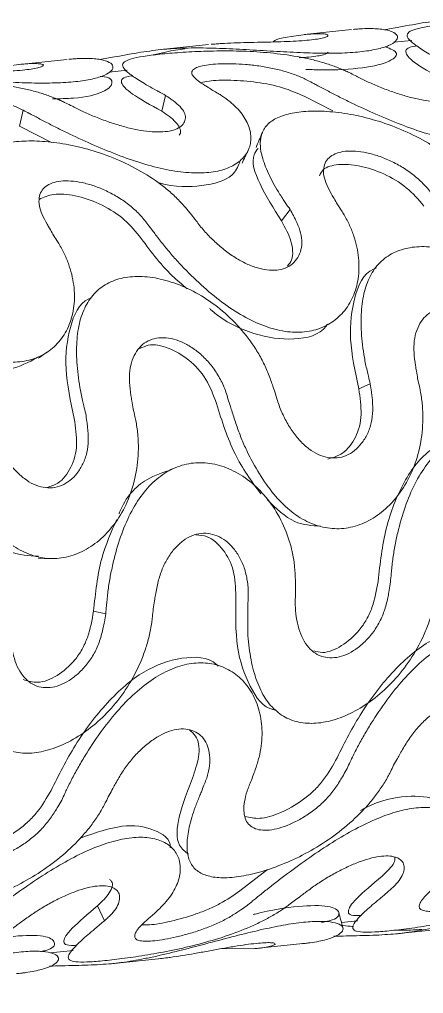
# Model space of a CAD drawing. Header units: millimetres. Extents: x -696 to 165, y -344 to 645.
# Drawn here: x 97.38 to 109.23, y 614.3 to 642.85 of the extents above; entities that cross this region are included whole.
import ezdxf

# ---------------------------------------------------------------- set-up
doc = ezdxf.new("R2010")
doc.units = ezdxf.units.MM

msp = doc.modelspace()

# ---------------------------------------------------------------- linework, layer by layer
at = {"color": 7, "linetype": 'Continuous', "lineweight": 15}
for p, q in [((107.118, 642.555), (105.727, 642.409)), ((108.881, 642.237), (108.353, 642.182)), ((102.925, 642.115), (101.535, 641.97)), ((98.779, 641.68), (97.388, 641.535)), ((100.542, 641.363), (100.014, 641.307)), ((97.384, 639.726), (98.327, 639.246)), ((106.821, 616.381), (107.293, 616.431)), ((108.491, 616.054), (109.882, 616.2)), ((104.299, 615.614), (105.689, 615.76)), ((98.289, 615.487), (98.954, 615.556)), ((100.152, 615.179), (101.543, 615.325))]:
    msp.add_line(p, q, dxfattribs=at)
at = {"color": 144, "linetype": 'Continuous', "lineweight": 0}
for p, q in [((101.553, 640.163), (101.663, 640.626)), ((105.723, 640.6), (106.567, 640.171)), ((97.384, 639.726), (97.493, 640.189)), ((105.065, 636.945), (105.313, 637.282)), ((107.328, 632.026), (107.664, 632.17)), ((99.555, 625.506), (99.913, 625.428)), ((104.649, 617.935), (103.844, 617.303)), ((99.674, 616.866), (99.874, 616.432)), ((104.249, 615.609), (103.345, 615.618))]:
    msp.add_line(p, q, dxfattribs=at)
at = {"color": 7, "linetype": 'Continuous', "lineweight": 15, "flags": 128}
msp.add_lwpolyline([(97.933, 627.059), (98.117, 627.054), (98.301, 627.049)], dxfattribs=at)
at = {"color": 7, "linetype": 'Continuous', "lineweight": 15}
for points, knots in [([(108.07, 642.551), (108.214, 642.576), (108.615, 642.647), (109.312, 642.776), (109.735, 642.826), (109.946, 642.851)], [0, 0, 0, 0, 0.217821, 0.608524, 1, 1, 1, 1]), ([(105.777, 642.414), (105.825, 642.418), (105.908, 642.425), (106.068, 642.434), (106.243, 642.436), (106.388, 642.421), (106.439, 642.392), (106.411, 642.355), (106.306, 642.316), (106.13, 642.278), (105.886, 642.246), (105.583, 642.221), (105.235, 642.204), (104.854, 642.192), (104.455, 642.184), (104.052, 642.176), (103.662, 642.165), (103.362, 642.15), (103.146, 642.136), (103.047, 642.127), (102.997, 642.123)], [0, 0, 0, 0, 0.037586, 0.064255, 0.12723, 0.189295, 0.251986, 0.314945, 0.377155, 0.438811, 0.499758, 0.561114, 0.622703, 0.684321, 0.746812, 0.809827, 0.873255, 0.936776, 0.968416, 1, 1, 1, 1]), ([(106.435, 641.891), (106.405, 641.867), (106.344, 641.819), (106.001, 641.756), (105.679, 641.737), (105.579, 641.731)], [0, 0, 0, 0, 0.406144, 0.816442, 1, 1, 1, 1]), ([(97.493, 640.189), (97.552, 640.159), (97.651, 640.109), (97.851, 640.004), (98.097, 639.873), (98.422, 639.704), (98.882, 639.478), (99.486, 639.198), (100.231, 638.886), (100.973, 638.626), (101.689, 638.44), (102.354, 638.344), (102.948, 638.35), (103.447, 638.459), (103.832, 638.665), (104.085, 638.953), (104.19, 639.301), (104.141, 639.685), (103.965, 640.013), (103.752, 640.265), (103.555, 640.446), (103.366, 640.583), (103.193, 640.69), (103.105, 640.742), (103.053, 640.772)], [0, 0, 0, 0, 0.01866, 0.031955, 0.063741, 0.095406, 0.127145, 0.190448, 0.253123, 0.315389, 0.377216, 0.438697, 0.5, 0.561304, 0.62279, 0.684608, 0.746879, 0.809341, 0.872758, 0.904994, 0.936399, 0.968174, 0.981425, 1, 1, 1, 1]), ([(101.663, 640.626), (101.709, 640.595), (101.788, 640.543), (101.938, 640.435), (102.1, 640.299), (102.227, 640.126), (102.259, 639.962), (102.214, 639.815), (102.095, 639.693), (101.91, 639.605), (101.662, 639.556), (101.363, 639.549), (101.024, 639.581), (100.657, 639.652), (100.275, 639.755), (99.89, 639.884), (99.52, 640.029), (99.233, 640.157), (99.026, 640.259), (98.931, 640.309), (98.883, 640.334)], [0, 0, 0, 0, 0.0375864, 0.0642546, 0.1272298, 0.189295, 0.2519863, 0.3149454, 0.3771553, 0.4388113, 0.4997585, 0.5611137, 0.6227028, 0.6843215, 0.746812, 0.8098273, 0.8732547, 0.9367756, 0.9684164, 1, 1, 1, 1]), ([(101.553, 640.163), (101.707, 640.058), (101.936, 639.902), (102.084, 639.678), (102.125, 639.542), (102.075, 639.483), (102.06, 639.464)], [0, 0, 0, 0, 0.451781, 0.674906, 0.90024, 1, 1, 1, 1]), ([(110.872, 637.865), (110.826, 637.923), (110.748, 638.022), (110.588, 638.215), (110.385, 638.441), (110.102, 638.706), (109.687, 639.03), (109.115, 639.384), (108.38, 639.72), (107.63, 639.961), (106.899, 640.112), (106.219, 640.176), (105.62, 640.158), (105.126, 640.061), (104.755, 639.887), (104.519, 639.634), (104.422, 639.304), (104.461, 638.897), (104.603, 638.495), (104.771, 638.144), (104.926, 637.867), (105.073, 637.636), (105.206, 637.44), (105.273, 637.34), (105.313, 637.282)], [0, 0, 0, 0, 0.0186597, 0.0319549, 0.0637412, 0.0954062, 0.1271454, 0.1904484, 0.2531234, 0.3153892, 0.3772158, 0.4386966, 0.5000004, 0.5613035, 0.6227903, 0.6846084, 0.746879, 0.8093411, 0.8727575, 0.9049937, 0.9363988, 0.9681745, 0.9814248, 1, 1, 1, 1]), ([(104.503, 639.543), (104.472, 639.469), (104.41, 639.321), (104.348, 639.173), (104.317, 639.1)], [0, 0, 0, 0, 0.500032, 1, 1, 1, 1]), ([(104.378, 639.07), (104.333, 639.011), (104.15, 638.776), (104.363, 638.062), (104.831, 637.318), (105.065, 636.945)], [0, 0, 0, 0, 0.141887, 0.570336, 1, 1, 1, 1]), ([(103.909, 638.642), (103.938, 638.704), (103.997, 638.828), (104.056, 638.951), (104.086, 639.013)], [0, 0, 0, 0, 0.499959, 1, 1, 1, 1]), ([(106.702, 637.428), (106.669, 637.487), (106.612, 637.587), (106.5, 637.783), (106.38, 638.01), (106.293, 638.273), (106.289, 638.5), (106.353, 638.69), (106.484, 638.839), (106.675, 638.941), (106.925, 638.995), (107.222, 638.998), (107.555, 638.951), (107.91, 638.854), (108.273, 638.706), (108.629, 638.514), (108.96, 638.28), (109.204, 638.057), (109.372, 637.867), (109.445, 637.768), (109.482, 637.719)], [0, 0, 0, 0, 0.037586, 0.064255, 0.12723, 0.189295, 0.251986, 0.314945, 0.377155, 0.438811, 0.499758, 0.561114, 0.622703, 0.684321, 0.746812, 0.809827, 0.873255, 0.936776, 0.968416, 1, 1, 1, 1]), ([(101.441, 638.075), (101.454, 638.071), (101.944, 637.926), (102.758, 637.945), (103.627, 638.172), (103.781, 638.528), (103.839, 638.664)], [0, 0, 0, 0, 0.010505, 0.38824, 0.76589, 1, 1, 1, 1]), ([(106.173, 638.264), (106.205, 638.33), (106.291, 638.512), (106.708, 638.624), (107.34, 638.589), (108.061, 638.351), (108.758, 637.942), (109.076, 637.569), (109.235, 637.382)], [0, 0, 0, 0, 0.101868, 0.281673, 0.461592, 0.641577, 0.820885, 1, 1, 1, 1]), ([(92.804, 635.97), (92.849, 635.912), (92.927, 635.812), (93.08, 635.61), (93.269, 635.364), (93.521, 635.058), (93.883, 634.66), (94.366, 634.186), (94.975, 633.678), (95.6, 633.266), (96.225, 632.971), (96.834, 632.81), (97.408, 632.794), (97.927, 632.925), (98.369, 633.196), (98.711, 633.593), (98.934, 634.094), (99.02, 634.673), (98.967, 635.196), (98.852, 635.62), (98.728, 635.938), (98.596, 636.189), (98.469, 636.394), (98.402, 636.494), (98.364, 636.553)], [0, 0, 0, 0, 0.01866, 0.031955, 0.063741, 0.095406, 0.127145, 0.190448, 0.253123, 0.315389, 0.377216, 0.438697, 0.5, 0.561304, 0.62279, 0.684608, 0.746879, 0.809341, 0.872758, 0.904994, 0.936399, 0.968174, 0.981425, 1, 1, 1, 1]), ([(94.611, 633.507), (94.635, 633.485), (95.046, 633.12), (95.925, 632.716), (97.083, 632.491), (97.648, 632.802), (97.909, 632.946)], [0, 0, 0, 0, 0.021307, 0.362886, 0.704786, 1, 1, 1, 1]), ([(97.932, 632.918), (97.98, 632.95), (98.075, 633.016), (98.17, 633.081), (98.217, 633.113)], [0, 0, 0, 0, 0.499995, 1, 1, 1, 1]), ([(107.664, 632.17), (107.676, 632.093), (107.697, 631.962), (107.73, 631.702), (107.749, 631.391), (107.706, 631.022), (107.59, 630.695), (107.42, 630.418), (107.207, 630.202), (106.962, 630.055), (106.695, 629.988), (106.416, 630), (106.136, 630.09), (105.863, 630.255), (105.607, 630.49), (105.373, 630.782), (105.169, 631.122), (105.029, 631.43), (104.94, 631.686), (104.903, 631.814), (104.885, 631.879)], [0, 0, 0, 0, 0.037586, 0.064255, 0.12723, 0.189295, 0.251986, 0.314945, 0.377155, 0.438811, 0.499758, 0.561114, 0.622703, 0.684321, 0.746812, 0.809827, 0.873255, 0.936776, 0.968416, 1, 1, 1, 1]), ([(107.328, 632.026), (107.366, 631.772), (107.422, 631.393), (107.358, 630.911), (107.197, 630.497), (106.894, 630.1), (106.569, 630.008), (106.421, 629.966)], [0, 0, 0, 0, 0.26225, 0.391769, 0.522572, 0.78232, 1, 1, 1, 1]), ([(99.913, 625.428), (99.9, 625.349), (99.878, 625.214), (99.825, 624.949), (99.744, 624.635), (99.585, 624.266), (99.367, 623.944), (99.114, 623.674), (98.839, 623.464), (98.557, 623.322), (98.277, 623.255), (98.011, 623.266), (97.769, 623.351), (97.558, 623.51), (97.385, 623.739), (97.252, 624.027), (97.165, 624.365), (97.129, 624.677), (97.125, 624.938), (97.131, 625.07), (97.134, 625.137)], [0, 0, 0, 0, 0.0375864, 0.0642546, 0.1272298, 0.189295, 0.2519863, 0.3149454, 0.3771553, 0.4388113, 0.4997585, 0.5611137, 0.6227028, 0.6843215, 0.746812, 0.8098273, 0.8732547, 0.9367756, 0.9684164, 1, 1, 1, 1]), ([(94.452, 619.53), (94.426, 619.466), (94.383, 619.355), (94.295, 619.138), (94.193, 618.883), (94.089, 618.581), (93.993, 618.208), (93.938, 617.794), (93.977, 617.391), (94.138, 617.094), (94.419, 616.9), (94.817, 616.809), (95.32, 616.817), (95.91, 616.923), (96.563, 617.125), (97.25, 617.42), (97.936, 617.807), (98.59, 618.281), (99.079, 618.743), (99.424, 619.143), (99.654, 619.457), (99.811, 619.717), (99.925, 619.937), (99.979, 620.048), (100.011, 620.113)], [0, 0, 0, 0, 0.01866, 0.031955, 0.063741, 0.095406, 0.127145, 0.190448, 0.253123, 0.315389, 0.377216, 0.438697, 0.5, 0.561304, 0.62279, 0.684608, 0.746879, 0.809341, 0.872758, 0.904994, 0.936399, 0.968174, 0.981425, 1, 1, 1, 1]), ([(100.026, 617.639), (100.046, 617.622), (100.145, 617.538), (100.064, 617.251), (99.804, 616.994), (99.674, 616.866)], [0, 0, 0, 0, 0.114745, 0.557611, 1, 1, 1, 1]), ([(97.094, 616.141), (97.149, 616.181), (97.244, 616.25), (97.432, 616.391), (97.667, 616.564), (97.992, 616.781), (98.342, 616.981), (98.698, 617.158), (99.046, 617.301), (99.372, 617.403), (99.666, 617.457), (99.917, 617.459), (100.116, 617.413), (100.255, 617.321), (100.323, 617.187), (100.322, 617.022), (100.246, 616.834), (100.123, 616.667), (99.99, 616.532), (99.912, 616.465), (99.874, 616.432)], [0, 0, 0, 0, 0.0375864, 0.0642546, 0.1272298, 0.189295, 0.2519863, 0.3149454, 0.3771553, 0.4388113, 0.4997585, 0.5611137, 0.6227028, 0.6843215, 0.746812, 0.8098273, 0.8732547, 0.9367756, 0.9684164, 1, 1, 1, 1]), ([(106.239, 616.383), (106.317, 616.397), (106.702, 616.466), (106.818, 616.686), (106.517, 616.884), (105.603, 616.881), (104.762, 616.746), (104.25, 616.617), (104.232, 616.613)], [0, 0, 0, 0, 0.059655, 0.292274, 0.525137, 0.758219, 0.991248, 1, 1, 1, 1]), ([(106.865, 616.219), (106.844, 616.296), (106.802, 616.451), (106.76, 616.606), (106.739, 616.684)], [0, 0, 0, 0, 0.500054, 1, 1, 1, 1]), ([(101.47, 615.318), (101.534, 615.324), (101.644, 615.336), (101.865, 615.364), (102.14, 615.405), (102.515, 615.47), (102.91, 615.541), (103.305, 615.613), (103.682, 615.678), (104.028, 615.732), (104.328, 615.769), (104.572, 615.789), (104.753, 615.79), (104.861, 615.776), (104.891, 615.748), (104.844, 615.713), (104.718, 615.675), (104.554, 615.645), (104.389, 615.623), (104.296, 615.614), (104.249, 615.609)], [0, 0, 0, 0, 0.037586, 0.064255, 0.12723, 0.189295, 0.251986, 0.314945, 0.377155, 0.438811, 0.499758, 0.561114, 0.622703, 0.684321, 0.746812, 0.809827, 0.873255, 0.936776, 0.968416, 1, 1, 1, 1]), ([(100.08, 615.172), (99.861, 615.155), (99.535, 615.131), (99.025, 615.119), (98.631, 615.111), (98.381, 615.104), (98.26, 615.101)], [0, 0, 0, 0, 0.410117, 0.610422, 0.812748, 1, 1, 1, 1])]:
    msp.add_open_spline(points, degree=3, knots=knots, dxfattribs=at)
at = {"color": 144, "linetype": 'Continuous', "lineweight": 0}
for points, knots in [([(115.561, 642.084), (115.503, 642.112), (115.403, 642.161), (115.2, 642.254), (114.948, 642.357), (114.609, 642.47), (114.126, 642.595), (113.482, 642.709), (112.681, 642.785), (111.883, 642.81), (111.121, 642.798), (110.424, 642.761), (109.82, 642.709), (109.331, 642.646), (108.977, 642.573), (108.772, 642.484), (108.722, 642.37), (108.827, 642.221), (109.043, 642.061), (109.279, 641.909), (109.489, 641.784), (109.685, 641.675), (109.861, 641.58), (109.95, 641.53), (110.002, 641.5)], [0, 0, 0, 0, 0.01866, 0.031955, 0.063741, 0.095406, 0.127145, 0.190448, 0.253123, 0.315389, 0.377216, 0.438697, 0.5, 0.561304, 0.62279, 0.684608, 0.746879, 0.809341, 0.872758, 0.904994, 0.936399, 0.968174, 0.981425, 1, 1, 1, 1]), ([(101.607, 641.977), (101.668, 641.982), (101.771, 641.992), (101.981, 642.005), (102.24, 642.015), (102.586, 642.018), (103.077, 642.012), (103.726, 641.986), (104.529, 641.938), (105.325, 641.891), (106.085, 641.86), (106.779, 641.86), (107.383, 641.897), (107.872, 641.974), (108.228, 642.085), (108.436, 642.217), (108.487, 642.353), (108.38, 642.474), (108.16, 642.545), (107.916, 642.577), (107.699, 642.588), (107.496, 642.583), (107.314, 642.573), (107.221, 642.565), (107.167, 642.56)], [0, 0, 0, 0, 0.01866, 0.031955, 0.063741, 0.095406, 0.127145, 0.190448, 0.253123, 0.315389, 0.377216, 0.438697, 0.5, 0.561304, 0.62279, 0.684608, 0.746879, 0.809341, 0.872758, 0.904994, 0.936399, 0.968174, 0.981425, 1, 1, 1, 1]), ([(104.819, 642.194), (104.833, 642.207), (104.943, 642.308), (105.389, 642.365), (105.777, 642.414)], [0, 0, 0, 0, 0.13264, 1, 1, 1, 1]), ([(99.731, 641.677), (99.875, 641.702), (100.276, 641.772), (100.973, 641.901), (101.396, 641.952), (101.607, 641.977)], [0, 0, 0, 0, 0.217821, 0.608524, 1, 1, 1, 1]), ([(107.222, 641.209), (107.164, 641.238), (107.064, 641.287), (106.861, 641.379), (106.609, 641.483), (106.271, 641.595), (105.787, 641.72), (105.143, 641.834), (104.342, 641.911), (103.544, 641.936), (102.782, 641.924), (102.085, 641.887), (101.481, 641.834), (100.992, 641.772), (100.638, 641.699), (100.433, 641.609), (100.383, 641.495), (100.489, 641.347), (100.704, 641.186), (100.94, 641.035), (101.15, 640.909), (101.346, 640.8), (101.522, 640.705), (101.611, 640.655), (101.663, 640.626)], [0, 0, 0, 0, 0.01866, 0.031955, 0.063741, 0.095406, 0.127145, 0.190448, 0.253123, 0.315389, 0.377216, 0.438697, 0.5, 0.561304, 0.62279, 0.684608, 0.746879, 0.809341, 0.872758, 0.904994, 0.936399, 0.968174, 0.981425, 1, 1, 1, 1]), ([(102.232, 641.993), (102.053, 641.969), (101.777, 641.931), (101.431, 641.84), (101.309, 641.808)], [0, 0, 0, 0, 0.646947, 1, 1, 1, 1]), ([(105.774, 641.389), (105.858, 641.385), (106.452, 641.357), (107.368, 641.399), (108.241, 641.584), (108.561, 641.876), (108.256, 641.993), (108.104, 642.052)], [0, 0, 0, 0, 0.039396, 0.280041, 0.520631, 0.761064, 1, 1, 1, 1]), ([(109.043, 642.082), (109.027, 642.079), (108.725, 642.032), (108.656, 641.889), (108.919, 641.579), (109.568, 641.218), (109.892, 641.037)], [0, 0, 0, 0, 0.018526, 0.345504, 0.672289, 1, 1, 1, 1]), ([(93.268, 641.102), (93.329, 641.108), (93.433, 641.117), (93.642, 641.13), (93.901, 641.14), (94.247, 641.143), (94.738, 641.137), (95.387, 641.111), (96.19, 641.063), (96.986, 641.016), (97.746, 640.986), (98.44, 640.985), (99.044, 641.023), (99.533, 641.1), (99.889, 641.21), (100.097, 641.343), (100.148, 641.479), (100.042, 641.599), (99.821, 641.671), (99.577, 641.703), (99.36, 641.713), (99.157, 641.709), (98.975, 641.698), (98.882, 641.69), (98.828, 641.685)], [0, 0, 0, 0, 0.0186597, 0.0319549, 0.0637412, 0.0954062, 0.1271454, 0.1904484, 0.2531234, 0.3153892, 0.3772158, 0.4386966, 0.5000004, 0.5613035, 0.6227903, 0.6846084, 0.746879, 0.8093411, 0.8727575, 0.9049937, 0.9363988, 0.9681745, 0.9814248, 1, 1, 1, 1]), ([(105.832, 641.063), (105.891, 641.034), (105.99, 640.984), (106.19, 640.879), (106.435, 640.747), (106.761, 640.578), (107.221, 640.353), (107.825, 640.073), (108.57, 639.76), (109.312, 639.501), (110.028, 639.314), (110.693, 639.219), (111.287, 639.225), (111.786, 639.334), (112.171, 639.539), (112.424, 639.827), (112.529, 640.176), (112.479, 640.56), (112.304, 640.888), (112.091, 641.139), (111.894, 641.321), (111.705, 641.457), (111.532, 641.565), (111.443, 641.616), (111.392, 641.646)], [0, 0, 0, 0, 0.01866, 0.031955, 0.063741, 0.095406, 0.127145, 0.190448, 0.253123, 0.315389, 0.377216, 0.438697, 0.5, 0.561304, 0.62279, 0.684608, 0.746879, 0.809341, 0.872758, 0.904994, 0.936399, 0.968174, 0.981425, 1, 1, 1, 1]), ([(97.438, 641.54), (97.486, 641.544), (97.569, 641.551), (97.729, 641.559), (97.904, 641.561), (98.049, 641.546), (98.1, 641.517), (98.072, 641.481), (97.967, 641.441), (97.791, 641.404), (97.547, 641.372), (97.244, 641.347), (96.897, 641.329), (96.515, 641.318), (96.116, 641.31), (95.713, 641.302), (95.323, 641.29), (95.023, 641.276), (94.807, 641.261), (94.708, 641.252), (94.658, 641.248)], [0, 0, 0, 0, 0.037586, 0.064255, 0.12723, 0.189295, 0.251986, 0.314945, 0.377155, 0.438811, 0.499758, 0.561114, 0.622703, 0.684321, 0.746812, 0.809827, 0.873255, 0.936776, 0.968416, 1, 1, 1, 1]), ([(96.48, 641.319), (96.494, 641.333), (96.604, 641.434), (97.05, 641.49), (97.438, 641.54)], [0, 0, 0, 0, 0.13264, 1, 1, 1, 1]), ([(103.053, 640.772), (103.006, 640.801), (102.927, 640.852), (102.774, 640.948), (102.606, 641.057), (102.467, 641.18), (102.421, 641.285), (102.452, 641.373), (102.559, 641.444), (102.736, 641.499), (102.981, 641.536), (103.283, 641.556), (103.63, 641.557), (104.009, 641.536), (104.405, 641.492), (104.804, 641.423), (105.186, 641.328), (105.48, 641.228), (105.689, 641.137), (105.785, 641.088), (105.832, 641.063)], [0, 0, 0, 0, 0.037586, 0.064255, 0.12723, 0.189295, 0.251986, 0.314945, 0.377155, 0.438811, 0.499758, 0.561114, 0.622703, 0.684321, 0.746812, 0.809827, 0.873255, 0.936776, 0.968416, 1, 1, 1, 1]), ([(110.002, 641.5), (110.048, 641.47), (110.127, 641.418), (110.277, 641.309), (110.439, 641.174), (110.566, 641), (110.598, 640.837), (110.553, 640.69), (110.434, 640.568), (110.249, 640.48), (110.001, 640.431), (109.702, 640.423), (109.363, 640.456), (108.996, 640.526), (108.614, 640.63), (108.229, 640.758), (107.859, 640.904), (107.572, 641.031), (107.365, 641.134), (107.27, 641.184), (107.222, 641.209)], [0, 0, 0, 0, 0.037586, 0.064255, 0.12723, 0.189295, 0.251986, 0.314945, 0.377155, 0.438811, 0.499758, 0.561114, 0.622703, 0.684321, 0.746812, 0.809827, 0.873255, 0.936776, 0.968416, 1, 1, 1, 1]), ([(98.883, 640.334), (98.825, 640.363), (98.725, 640.412), (98.522, 640.504), (98.27, 640.608), (97.932, 640.72), (97.448, 640.846), (96.804, 640.96), (96.003, 641.036), (95.205, 641.061), (94.443, 641.049), (93.746, 641.012), (93.142, 640.96), (92.653, 640.897), (92.3, 640.824), (92.094, 640.735), (92.045, 640.621), (92.15, 640.472), (92.365, 640.312), (92.601, 640.16), (92.811, 640.035), (93.007, 639.926), (93.183, 639.83), (93.272, 639.78), (93.324, 639.751)], [0, 0, 0, 0, 0.01866, 0.031955, 0.063741, 0.095406, 0.127145, 0.190448, 0.253123, 0.315389, 0.377216, 0.438697, 0.5, 0.561304, 0.62279, 0.684608, 0.746879, 0.809341, 0.872758, 0.904994, 0.936399, 0.968174, 0.981425, 1, 1, 1, 1]), ([(98.355, 640.526), (98.566, 640.529), (99.222, 640.539), (99.905, 640.722), (100.162, 640.975), (100.055, 641.176), (99.754, 641.178), (99.749, 641.178)], [0, 0, 0, 0, 0.136258, 0.422761, 0.709077, 0.995223, 1, 1, 1, 1]), ([(100.704, 641.207), (100.688, 641.205), (100.386, 641.158), (100.317, 641.015), (100.58, 640.704), (101.229, 640.343), (101.553, 640.163)], [0, 0, 0, 0, 0.0185262, 0.3455037, 0.6722886, 1, 1, 1, 1]), ([(102.705, 640.998), (102.777, 641.016), (102.977, 641.068), (103.569, 641.08), (104.333, 641.023), (105.123, 640.87), (105.523, 640.69), (105.723, 640.6)], [0, 0, 0, 0, 0.1208444, 0.3410452, 0.5613281, 0.7807822, 1, 1, 1, 1]), ([(94.714, 639.897), (94.667, 639.927), (94.588, 639.978), (94.435, 640.074), (94.267, 640.183), (94.128, 640.305), (94.082, 640.41), (94.113, 640.498), (94.22, 640.57), (94.397, 640.624), (94.642, 640.662), (94.944, 640.681), (95.291, 640.682), (95.67, 640.662), (96.066, 640.617), (96.465, 640.548), (96.847, 640.453), (97.141, 640.353), (97.35, 640.262), (97.446, 640.213), (97.493, 640.189)], [0, 0, 0, 0, 0.037586, 0.064255, 0.12723, 0.189295, 0.251986, 0.314945, 0.377155, 0.438811, 0.499758, 0.561114, 0.622703, 0.684321, 0.746812, 0.809827, 0.873255, 0.936776, 0.968416, 1, 1, 1, 1]), ([(102.533, 636.99), (102.487, 637.048), (102.409, 637.147), (102.249, 637.34), (102.046, 637.566), (101.764, 637.831), (101.348, 638.156), (100.776, 638.509), (100.041, 638.845), (99.291, 639.087), (98.56, 639.237), (97.88, 639.301), (97.281, 639.283), (96.787, 639.187), (96.416, 639.012), (96.18, 638.76), (96.083, 638.43), (96.122, 638.022), (96.264, 637.621), (96.433, 637.269), (96.587, 636.992), (96.734, 636.761), (96.867, 636.565), (96.934, 636.466), (96.974, 636.407)], [0, 0, 0, 0, 0.01866, 0.031955, 0.063741, 0.095406, 0.127145, 0.190448, 0.253123, 0.315389, 0.377216, 0.438697, 0.5, 0.561304, 0.62279, 0.684608, 0.746879, 0.809341, 0.872758, 0.904994, 0.936399, 0.968174, 0.981425, 1, 1, 1, 1]), ([(98.364, 636.553), (98.33, 636.612), (98.273, 636.713), (98.161, 636.908), (98.041, 637.136), (97.954, 637.399), (97.95, 637.626), (98.014, 637.816), (98.145, 637.964), (98.336, 638.067), (98.586, 638.12), (98.883, 638.123), (99.216, 638.076), (99.571, 637.979), (99.934, 637.832), (100.29, 637.639), (100.621, 637.405), (100.865, 637.183), (101.033, 636.992), (101.106, 636.894), (101.143, 636.845)], [0, 0, 0, 0, 0.037586, 0.064255, 0.12723, 0.189295, 0.251986, 0.314945, 0.377155, 0.438811, 0.499758, 0.561114, 0.622703, 0.684321, 0.746812, 0.809827, 0.873255, 0.936776, 0.968416, 1, 1, 1, 1]), ([(97.962, 637.576), (98.092, 637.637), (98.356, 637.762), (99.006, 637.711), (99.721, 637.477), (100.419, 637.067), (100.737, 636.694), (100.896, 636.508)], [0, 0, 0, 0, 0.195842, 0.397258, 0.59875, 0.799483, 1, 1, 1, 1]), ([(101.143, 636.845), (101.188, 636.786), (101.266, 636.687), (101.419, 636.484), (101.608, 636.238), (101.86, 635.932), (102.222, 635.535), (102.705, 635.061), (103.314, 634.553), (103.939, 634.141), (104.564, 633.845), (105.173, 633.685), (105.747, 633.669), (106.266, 633.8), (106.708, 634.071), (107.05, 634.468), (107.273, 634.968), (107.359, 635.547), (107.306, 636.07), (107.191, 636.494), (107.067, 636.812), (106.935, 637.064), (106.808, 637.268), (106.741, 637.369), (106.702, 637.428)], [0, 0, 0, 0, 0.01866, 0.031955, 0.063741, 0.095406, 0.127145, 0.190448, 0.253123, 0.315389, 0.377216, 0.438697, 0.5, 0.561304, 0.62279, 0.684608, 0.746879, 0.809341, 0.872758, 0.904994, 0.936399, 0.968174, 0.981425, 1, 1, 1, 1]), ([(105.313, 637.282), (105.346, 637.223), (105.402, 637.121), (105.508, 636.917), (105.614, 636.669), (105.673, 636.37), (105.646, 636.099), (105.55, 635.867), (105.393, 635.682), (105.183, 635.555), (104.927, 635.493), (104.637, 635.499), (104.322, 635.57), (103.993, 635.703), (103.662, 635.894), (103.338, 636.129), (103.034, 636.4), (102.804, 636.643), (102.643, 636.842), (102.569, 636.941), (102.533, 636.99)], [0, 0, 0, 0, 0.0375864, 0.0642546, 0.1272298, 0.189295, 0.2519863, 0.3149454, 0.3771553, 0.4388113, 0.4997585, 0.5611137, 0.6227028, 0.6843215, 0.746812, 0.8098273, 0.8732547, 0.9367756, 0.9684164, 1, 1, 1, 1]), ([(105.065, 636.945), (105.174, 636.746), (105.337, 636.449), (105.401, 636.061), (105.381, 635.799), (105.285, 635.68), (105.239, 635.624)], [0, 0, 0, 0, 0.408691, 0.610534, 0.814376, 1, 1, 1, 1]), ([(100.896, 636.508), (101.194, 636.101), (101.602, 635.544), (102.147, 635.083), (102.294, 634.959)], [0, 0, 0, 0, 0.730183, 1, 1, 1, 1]), ([(113.224, 632.753), (113.199, 632.828), (113.157, 632.957), (113.068, 633.212), (112.948, 633.516), (112.766, 633.879), (112.476, 634.336), (112.047, 634.855), (111.456, 635.377), (110.817, 635.778), (110.166, 636.052), (109.534, 636.193), (108.951, 636.202), (108.441, 636.079), (108.022, 635.827), (107.706, 635.451), (107.497, 634.961), (107.393, 634.368), (107.392, 633.801), (107.434, 633.317), (107.489, 632.941), (107.552, 632.633), (107.615, 632.376), (107.646, 632.246), (107.664, 632.17)], [0, 0, 0, 0, 0.01866, 0.031955, 0.063741, 0.095406, 0.127145, 0.190448, 0.253123, 0.315389, 0.377216, 0.438697, 0.5, 0.561304, 0.62279, 0.684608, 0.746879, 0.809341, 0.872758, 0.904994, 0.936399, 0.968174, 0.981425, 1, 1, 1, 1]), ([(107.835, 635.564), (107.808, 635.554), (107.467, 635.428), (107.172, 634.735), (107.007, 633.531), (107.221, 632.528), (107.328, 632.026)], [0, 0, 0, 0, 0.027964, 0.351798, 0.67544, 1, 1, 1, 1]), ([(104.885, 631.879), (104.86, 631.954), (104.818, 632.083), (104.729, 632.338), (104.61, 632.641), (104.427, 633.005), (104.137, 633.462), (103.708, 633.98), (103.117, 634.502), (102.478, 634.903), (101.827, 635.177), (101.196, 635.319), (100.613, 635.327), (100.102, 635.204), (99.683, 634.952), (99.367, 634.576), (99.158, 634.087), (99.054, 633.494), (99.053, 632.926), (99.096, 632.442), (99.15, 632.067), (99.213, 631.759), (99.276, 631.501), (99.307, 631.371), (99.325, 631.295)], [0, 0, 0, 0, 0.01866, 0.031955, 0.063741, 0.095406, 0.127145, 0.190448, 0.253123, 0.315389, 0.377216, 0.438697, 0.5, 0.561304, 0.62279, 0.684608, 0.746879, 0.809341, 0.872758, 0.904994, 0.936399, 0.968174, 0.981425, 1, 1, 1, 1]), ([(99.496, 634.689), (99.469, 634.679), (99.128, 634.554), (98.834, 633.861), (98.668, 632.657), (98.882, 631.654), (98.989, 631.152)], [0, 0, 0, 0, 0.0279644, 0.3517976, 0.67544, 1, 1, 1, 1]), ([(102.95, 634.381), (102.974, 634.36), (103.384, 633.995), (104.279, 633.573), (105.424, 633.416), (106.202, 633.598), (106.399, 633.903), (106.409, 633.919)], [0, 0, 0, 0, 0.020011, 0.340823, 0.661936, 0.982977, 1, 1, 1, 1]), ([(109.054, 632.316), (109.042, 632.392), (109.02, 632.523), (108.979, 632.779), (108.94, 633.082), (108.945, 633.436), (109.019, 633.744), (109.147, 634.003), (109.323, 634.203), (109.543, 634.339), (109.802, 634.403), (110.089, 634.395), (110.394, 634.316), (110.703, 634.166), (111.003, 633.949), (111.28, 633.675), (111.52, 633.351), (111.68, 633.051), (111.777, 632.8), (111.815, 632.671), (111.834, 632.607)], [0, 0, 0, 0, 0.037586, 0.064255, 0.12723, 0.189295, 0.251986, 0.314945, 0.377155, 0.438811, 0.499758, 0.561114, 0.622703, 0.684321, 0.746812, 0.809827, 0.873255, 0.936776, 0.968416, 1, 1, 1, 1]), ([(100.715, 631.441), (100.703, 631.518), (100.681, 631.648), (100.64, 631.905), (100.601, 632.208), (100.606, 632.561), (100.68, 632.87), (100.808, 633.128), (100.984, 633.329), (101.204, 633.465), (101.463, 633.529), (101.751, 633.52), (102.055, 633.441), (102.364, 633.291), (102.664, 633.075), (102.941, 632.801), (103.181, 632.477), (103.341, 632.177), (103.438, 631.925), (103.476, 631.797), (103.495, 631.733)], [0, 0, 0, 0, 0.037586, 0.064255, 0.12723, 0.189295, 0.251986, 0.314945, 0.377155, 0.438811, 0.499758, 0.561114, 0.622703, 0.684321, 0.746812, 0.809827, 0.873255, 0.936776, 0.968416, 1, 1, 1, 1]), ([(100.916, 633.203), (100.994, 633.242), (101.225, 633.359), (101.749, 633.254), (102.354, 632.907), (102.888, 632.325), (103.069, 631.834), (103.159, 631.589)], [0, 0, 0, 0, 0.112765, 0.33499, 0.557297, 0.778768, 1, 1, 1, 1]), ([(103.495, 631.733), (103.519, 631.657), (103.56, 631.528), (103.64, 631.269), (103.74, 630.957), (103.881, 630.576), (104.098, 630.088), (104.407, 629.518), (104.827, 628.922), (105.295, 628.448), (105.802, 628.113), (106.337, 627.93), (106.887, 627.907), (107.43, 628.045), (107.946, 628.338), (108.407, 628.775), (108.786, 629.338), (109.06, 630.004), (109.183, 630.624), (109.213, 631.139), (109.199, 631.532), (109.156, 631.848), (109.102, 632.11), (109.072, 632.24), (109.054, 632.316)], [0, 0, 0, 0, 0.01866, 0.031955, 0.063741, 0.095406, 0.127145, 0.190448, 0.253123, 0.315389, 0.377216, 0.438697, 0.5, 0.561304, 0.62279, 0.684608, 0.746879, 0.809341, 0.872758, 0.904994, 0.936399, 0.968174, 0.981425, 1, 1, 1, 1]), ([(95.156, 630.858), (95.18, 630.783), (95.221, 630.653), (95.301, 630.394), (95.401, 630.082), (95.542, 629.701), (95.759, 629.213), (96.068, 628.643), (96.488, 628.048), (96.956, 627.574), (97.463, 627.238), (97.998, 627.055), (98.548, 627.032), (99.092, 627.17), (99.607, 627.463), (100.068, 627.901), (100.447, 628.463), (100.721, 629.129), (100.844, 629.749), (100.874, 630.264), (100.86, 630.657), (100.817, 630.974), (100.763, 631.235), (100.733, 631.365), (100.715, 631.441)], [0, 0, 0, 0, 0.01866, 0.031955, 0.063741, 0.095406, 0.127145, 0.190448, 0.253123, 0.315389, 0.377216, 0.438697, 0.5, 0.561304, 0.62279, 0.684608, 0.746879, 0.809341, 0.872758, 0.904994, 0.936399, 0.968174, 0.981425, 1, 1, 1, 1]), ([(103.159, 631.589), (103.319, 631.078), (103.632, 630.076), (104.186, 629.315), (104.457, 628.942)], [0, 0, 0, 0, 0.509682, 1, 1, 1, 1]), ([(99.325, 631.295), (99.337, 631.219), (99.358, 631.088), (99.391, 630.827), (99.41, 630.516), (99.368, 630.147), (99.251, 629.82), (99.081, 629.543), (98.868, 629.327), (98.623, 629.181), (98.356, 629.113), (98.078, 629.125), (97.797, 629.215), (97.524, 629.38), (97.268, 629.615), (97.034, 629.908), (96.83, 630.247), (96.69, 630.556), (96.601, 630.811), (96.564, 630.94), (96.546, 631.004)], [0, 0, 0, 0, 0.037586, 0.064255, 0.12723, 0.189295, 0.251986, 0.314945, 0.377155, 0.438811, 0.499758, 0.561114, 0.622703, 0.684321, 0.746812, 0.809827, 0.873255, 0.936776, 0.968416, 1, 1, 1, 1]), ([(98.989, 631.152), (99.027, 630.898), (99.083, 630.518), (99.02, 630.036), (98.858, 629.623), (98.585, 629.252), (98.298, 629.167), (98.186, 629.133)], [0, 0, 0, 0, 0.277038, 0.413861, 0.552038, 0.826434, 1, 1, 1, 1]), ([(110.209, 630.54), (109.947, 630.463), (109.334, 630.283), (108.617, 629.336), (108.073, 627.954), (107.954, 626.905), (107.894, 626.38)], [0, 0, 0, 0, 0.198979, 0.465839, 0.732541, 1, 1, 1, 1]), ([(113.812, 626.886), (113.812, 626.964), (113.813, 627.097), (113.81, 627.363), (113.792, 627.683), (113.735, 628.072), (113.604, 628.569), (113.358, 629.145), (112.959, 629.742), (112.475, 630.215), (111.937, 630.547), (111.374, 630.727), (110.814, 630.749), (110.281, 630.613), (109.793, 630.322), (109.363, 629.888), (109, 629.326), (108.705, 628.658), (108.519, 628.033), (108.402, 627.509), (108.332, 627.108), (108.294, 626.784), (108.271, 626.515), (108.259, 626.381), (108.252, 626.303)], [0, 0, 0, 0, 0.01866, 0.031955, 0.063741, 0.095406, 0.127145, 0.190448, 0.253123, 0.315389, 0.377216, 0.438697, 0.5, 0.561304, 0.62279, 0.684608, 0.746879, 0.809341, 0.872758, 0.904994, 0.936399, 0.968174, 0.981425, 1, 1, 1, 1]), ([(105.473, 626.011), (105.473, 626.089), (105.474, 626.222), (105.471, 626.489), (105.454, 626.809), (105.396, 627.198), (105.265, 627.694), (105.019, 628.27), (104.62, 628.868), (104.136, 629.34), (103.598, 629.673), (103.035, 629.853), (102.475, 629.875), (101.942, 629.738), (101.454, 629.447), (101.024, 629.013), (100.661, 628.452), (100.366, 627.784), (100.18, 627.158), (100.063, 626.635), (99.993, 626.234), (99.955, 625.91), (99.932, 625.641), (99.92, 625.506), (99.913, 625.428)], [0, 0, 0, 0, 0.01866, 0.031955, 0.063741, 0.095406, 0.127145, 0.190448, 0.253123, 0.315389, 0.377216, 0.438697, 0.5, 0.561304, 0.62279, 0.684608, 0.746879, 0.809341, 0.872758, 0.904994, 0.936399, 0.968174, 0.981425, 1, 1, 1, 1]), ([(101.87, 629.665), (101.612, 629.584), (101.009, 629.394), (100.485, 628.843), (100.307, 628.377), (100.302, 628.363)], [0, 0, 0, 0, 0.419915, 0.983081, 1, 1, 1, 1]), ([(104.644, 628.775), (104.905, 628.519), (105.386, 628.045), (105.951, 628.014), (106.211, 628)], [0, 0, 0, 0, 0.540992, 1, 1, 1, 1]), ([(100.236, 628.193), (100.071, 627.824), (99.71, 627.016), (99.61, 626.037), (99.555, 625.506)], [0, 0, 0, 0, 0.457192, 1, 1, 1, 1]), ([(96.305, 627.9), (96.566, 627.646), (97.068, 627.155), (97.657, 627.127), (97.94, 627.114)], [0, 0, 0, 0, 0.519701, 1, 1, 1, 1]), ([(101.303, 625.574), (101.316, 625.653), (101.337, 625.788), (101.38, 626.056), (101.441, 626.374), (101.561, 626.751), (101.733, 627.083), (101.94, 627.364), (102.176, 627.582), (102.433, 627.73), (102.704, 627.798), (102.979, 627.785), (103.247, 627.694), (103.497, 627.527), (103.715, 627.288), (103.894, 626.99), (104.02, 626.643), (104.077, 626.327), (104.09, 626.064), (104.085, 625.932), (104.083, 625.865)], [0, 0, 0, 0, 0.037586, 0.064255, 0.12723, 0.189295, 0.251986, 0.314945, 0.377155, 0.438811, 0.499758, 0.561114, 0.622703, 0.684321, 0.746812, 0.809827, 0.873255, 0.936776, 0.968416, 1, 1, 1, 1]), ([(102.555, 627.747), (102.668, 627.736), (102.964, 627.71), (103.374, 627.329), (103.701, 626.712), (103.717, 626.199), (103.725, 625.943)], [0, 0, 0, 0, 0.171248, 0.448293, 0.724295, 1, 1, 1, 1]), ([(104.083, 625.865), (104.082, 625.788), (104.08, 625.655), (104.074, 625.39), (104.069, 625.075), (104.083, 624.695), (104.137, 624.216), (104.254, 623.667), (104.471, 623.109), (104.773, 622.676), (105.157, 622.377), (105.618, 622.219), (106.141, 622.205), (106.711, 622.334), (107.301, 622.602), (107.885, 623.003), (108.43, 623.525), (108.907, 624.154), (109.223, 624.752), (109.417, 625.258), (109.53, 625.65), (109.589, 625.97), (109.622, 626.236), (109.635, 626.37), (109.642, 626.448)], [0, 0, 0, 0, 0.01866, 0.031955, 0.063741, 0.095406, 0.127145, 0.190448, 0.253123, 0.315389, 0.377216, 0.438697, 0.5, 0.561304, 0.62279, 0.684608, 0.746879, 0.809341, 0.872758, 0.904994, 0.936399, 0.968174, 0.981425, 1, 1, 1, 1]), ([(108.252, 626.303), (108.239, 626.224), (108.217, 626.089), (108.164, 625.823), (108.083, 625.509), (107.923, 625.141), (107.706, 624.819), (107.453, 624.548), (107.178, 624.338), (106.895, 624.196), (106.616, 624.13), (106.35, 624.141), (106.108, 624.226), (105.897, 624.385), (105.724, 624.614), (105.591, 624.902), (105.504, 625.24), (105.468, 625.552), (105.464, 625.813), (105.47, 625.945), (105.473, 626.011)], [0, 0, 0, 0, 0.037586, 0.064255, 0.12723, 0.189295, 0.251986, 0.314945, 0.377155, 0.438811, 0.499758, 0.561114, 0.622703, 0.684321, 0.746812, 0.809827, 0.873255, 0.936776, 0.968416, 1, 1, 1, 1]), ([(107.894, 626.38), (107.848, 626.12), (107.78, 625.732), (107.564, 625.253), (107.276, 624.84), (106.832, 624.461), (106.342, 624.252), (106.093, 624.319), (106.01, 624.342)], [0, 0, 0, 0, 0.223462, 0.333825, 0.445281, 0.666612, 0.887832, 1, 1, 1, 1]), ([(103.725, 625.943), (103.718, 625.429), (103.705, 624.403), (104.11, 623.269), (104.531, 622.657), (104.885, 622.606), (104.91, 622.603)], [0, 0, 0, 0, 0.32659, 0.651101, 0.975954, 1, 1, 1, 1]), ([(95.744, 624.991), (95.743, 624.913), (95.741, 624.78), (95.735, 624.516), (95.73, 624.2), (95.744, 623.821), (95.798, 623.341), (95.915, 622.793), (96.132, 622.235), (96.434, 621.802), (96.818, 621.502), (97.279, 621.344), (97.803, 621.33), (98.372, 621.459), (98.962, 621.728), (99.546, 622.129), (100.091, 622.651), (100.568, 623.279), (100.884, 623.877), (101.078, 624.384), (101.191, 624.775), (101.251, 625.095), (101.283, 625.362), (101.296, 625.496), (101.303, 625.574)], [0, 0, 0, 0, 0.01866, 0.031955, 0.063741, 0.095406, 0.127145, 0.190448, 0.253123, 0.315389, 0.377216, 0.438697, 0.5, 0.561304, 0.62279, 0.684608, 0.746879, 0.809341, 0.872758, 0.904994, 0.936399, 0.968174, 0.981425, 1, 1, 1, 1]), ([(99.555, 625.506), (99.51, 625.246), (99.441, 624.857), (99.226, 624.378), (98.937, 623.966), (98.492, 623.581), (97.936, 623.364), (97.629, 623.457), (97.487, 623.501)], [0, 0, 0, 0, 0.206784, 0.30891, 0.412048, 0.61686, 0.821569, 1, 1, 1, 1]), ([(111.547, 624.771), (111.531, 624.788), (111.274, 625.049), (110.476, 625.063), (109.368, 624.692), (108.277, 623.747), (107.316, 622.462), (106.872, 621.572), (106.65, 621.126)], [0, 0, 0, 0, 0.013498, 0.210846, 0.40815, 0.605325, 0.802383, 1, 1, 1, 1]), ([(112.519, 621.425), (112.544, 621.49), (112.587, 621.601), (112.666, 621.826), (112.75, 622.098), (112.816, 622.434), (112.845, 622.869), (112.789, 623.385), (112.592, 623.932), (112.274, 624.373), (111.86, 624.689), (111.374, 624.861), (110.84, 624.881), (110.281, 624.746), (109.716, 624.463), (109.163, 624.046), (108.633, 623.516), (108.136, 622.898), (107.759, 622.334), (107.482, 621.872), (107.289, 621.524), (107.15, 621.247), (107.044, 621.019), (106.991, 620.907), (106.96, 620.842)], [0, 0, 0, 0, 0.01866, 0.031955, 0.063741, 0.095406, 0.127145, 0.190448, 0.253123, 0.315389, 0.377216, 0.438697, 0.5, 0.561304, 0.62279, 0.684608, 0.746879, 0.809341, 0.872758, 0.904994, 0.936399, 0.968174, 0.981425, 1, 1, 1, 1]), ([(103.209, 623.897), (103.192, 623.913), (102.935, 624.174), (102.137, 624.189), (101.029, 623.818), (99.938, 622.872), (98.977, 621.588), (98.533, 620.697), (98.312, 620.251)], [0, 0, 0, 0, 0.013498, 0.210846, 0.40815, 0.605325, 0.802383, 1, 1, 1, 1]), ([(104.18, 620.55), (104.205, 620.615), (104.248, 620.727), (104.327, 620.951), (104.411, 621.224), (104.477, 621.56), (104.506, 621.995), (104.45, 622.51), (104.253, 623.057), (103.935, 623.499), (103.521, 623.814), (103.035, 623.986), (102.501, 624.006), (101.942, 623.872), (101.377, 623.589), (100.824, 623.172), (100.294, 622.641), (99.798, 622.023), (99.42, 621.459), (99.143, 620.997), (98.95, 620.649), (98.811, 620.372), (98.705, 620.145), (98.652, 620.033), (98.621, 619.967)], [0, 0, 0, 0, 0.0186597, 0.0319549, 0.0637412, 0.0954062, 0.1271454, 0.1904484, 0.2531234, 0.3153892, 0.3772158, 0.4386966, 0.5000004, 0.5613035, 0.6227903, 0.6846084, 0.746879, 0.8093411, 0.8727575, 0.9049937, 0.9363988, 0.9681745, 0.9814248, 1, 1, 1, 1]), ([(108.35, 620.988), (108.387, 621.054), (108.449, 621.167), (108.574, 621.393), (108.732, 621.666), (108.967, 621.994), (109.237, 622.287), (109.526, 622.538), (109.823, 622.736), (110.118, 622.872), (110.401, 622.936), (110.663, 622.928), (110.894, 622.849), (111.083, 622.702), (111.219, 622.492), (111.298, 622.234), (111.311, 621.935), (111.268, 621.666), (111.198, 621.445), (111.152, 621.334), (111.129, 621.279)], [0, 0, 0, 0, 0.037586, 0.064255, 0.12723, 0.189295, 0.251986, 0.314945, 0.377155, 0.438811, 0.499758, 0.561114, 0.622703, 0.684321, 0.746812, 0.809827, 0.873255, 0.936776, 0.968416, 1, 1, 1, 1]), ([(100.011, 620.113), (100.048, 620.179), (100.111, 620.292), (100.235, 620.519), (100.394, 620.791), (100.628, 621.119), (100.898, 621.413), (101.187, 621.664), (101.484, 621.862), (101.779, 621.997), (102.062, 622.062), (102.324, 622.053), (102.555, 621.974), (102.744, 621.827), (102.88, 621.618), (102.959, 621.359), (102.972, 621.061), (102.929, 620.792), (102.859, 620.57), (102.813, 620.46), (102.79, 620.405)], [0, 0, 0, 0, 0.037586, 0.064255, 0.12723, 0.189295, 0.251986, 0.314945, 0.377155, 0.438811, 0.499758, 0.561114, 0.622703, 0.684321, 0.746812, 0.809827, 0.873255, 0.936776, 0.968416, 1, 1, 1, 1]), ([(102.371, 622.023), (102.434, 621.969), (102.615, 621.813), (102.692, 621.326), (102.551, 620.901), (102.481, 620.688)], [0, 0, 0, 0, 0.210092, 0.605259, 1, 1, 1, 1]), ([(106.65, 621.126), (106.526, 620.911), (106.339, 620.589), (105.982, 620.204), (105.575, 619.875), (105.026, 619.569), (104.409, 619.389), (104.132, 619.455), (103.998, 619.487)], [0, 0, 0, 0, 0.204018, 0.304777, 0.406535, 0.608606, 0.810577, 1, 1, 1, 1]), ([(102.79, 620.405), (102.765, 620.34), (102.722, 620.23), (102.634, 620.013), (102.532, 619.757), (102.428, 619.456), (102.332, 619.082), (102.277, 618.669), (102.316, 618.266), (102.477, 617.968), (102.758, 617.774), (103.156, 617.683), (103.659, 617.692), (104.249, 617.798), (104.902, 617.999), (105.589, 618.295), (106.275, 618.682), (106.929, 619.155), (107.418, 619.617), (107.763, 620.018), (107.993, 620.332), (108.15, 620.592), (108.264, 620.811), (108.318, 620.923), (108.35, 620.988)], [0, 0, 0, 0, 0.01866, 0.031955, 0.063741, 0.095406, 0.127145, 0.190448, 0.253123, 0.315389, 0.377216, 0.438697, 0.5, 0.561304, 0.62279, 0.684608, 0.746879, 0.809341, 0.872758, 0.904994, 0.936399, 0.968174, 0.981425, 1, 1, 1, 1]), ([(106.96, 620.842), (106.923, 620.776), (106.859, 620.664), (106.726, 620.445), (106.55, 620.189), (106.281, 619.892), (105.972, 619.635), (105.644, 619.42), (105.313, 619.252), (104.995, 619.138), (104.704, 619.08), (104.451, 619.082), (104.242, 619.14), (104.087, 619.256), (103.99, 619.429), (103.951, 619.652), (103.971, 619.92), (104.033, 620.172), (104.11, 620.386), (104.157, 620.496), (104.18, 620.55)], [0, 0, 0, 0, 0.037586, 0.064255, 0.12723, 0.189295, 0.251986, 0.314945, 0.377155, 0.438811, 0.499758, 0.561114, 0.622703, 0.684321, 0.746812, 0.809827, 0.873255, 0.936776, 0.968416, 1, 1, 1, 1]), ([(102.481, 620.688), (102.321, 620.275), (102.003, 619.453), (101.96, 618.67), (102.238, 618.457), (102.339, 618.379)], [0, 0, 0, 0, 0.38992, 0.777357, 1, 1, 1, 1]), ([(98.312, 620.251), (98.187, 620.036), (98, 619.715), (97.643, 619.329), (97.236, 619), (96.687, 618.694), (96.07, 618.514), (95.793, 618.58), (95.659, 618.612)], [0, 0, 0, 0, 0.204018, 0.304777, 0.406535, 0.608606, 0.810577, 1, 1, 1, 1]), ([(98.621, 619.967), (98.584, 619.902), (98.52, 619.789), (98.387, 619.571), (98.211, 619.315), (97.942, 619.018), (97.633, 618.76), (97.305, 618.545), (96.974, 618.378), (96.657, 618.263), (96.365, 618.206), (96.112, 618.207), (95.903, 618.266), (95.748, 618.382), (95.652, 618.555), (95.612, 618.777), (95.632, 619.045), (95.694, 619.297), (95.771, 619.511), (95.818, 619.621), (95.841, 619.676)], [0, 0, 0, 0, 0.037586, 0.064255, 0.12723, 0.189295, 0.251986, 0.314945, 0.377155, 0.438811, 0.499758, 0.561114, 0.622703, 0.684321, 0.746812, 0.809827, 0.873255, 0.936776, 0.968416, 1, 1, 1, 1]), ([(110.141, 619.445), (110.142, 619.449), (110.167, 619.705), (109.685, 620.026), (108.783, 620.136), (107.918, 619.954), (107.43, 619.689), (107.381, 619.663)], [0, 0, 0, 0, 0.004678, 0.324436, 0.644494, 0.96448, 1, 1, 1, 1]), ([(109.603, 617.452), (109.646, 617.492), (109.72, 617.558), (109.864, 617.696), (110.026, 617.867), (110.191, 618.082), (110.35, 618.367), (110.453, 618.715), (110.428, 619.096), (110.256, 619.411), (109.952, 619.636), (109.534, 619.756), (109.023, 619.758), (108.441, 619.641), (107.808, 619.411), (107.144, 619.084), (106.469, 618.681), (105.8, 618.228), (105.264, 617.832), (104.856, 617.521), (104.565, 617.293), (104.348, 617.117), (104.177, 616.977), (104.093, 616.909), (104.043, 616.869)], [0, 0, 0, 0, 0.0186597, 0.0319549, 0.0637412, 0.0954062, 0.1271454, 0.1904484, 0.2531234, 0.3153892, 0.3772158, 0.4386966, 0.5000004, 0.5613035, 0.6227903, 0.6846084, 0.746879, 0.8093411, 0.8727575, 0.9049937, 0.9363988, 0.9681745, 0.9814248, 1, 1, 1, 1]), ([(101.803, 618.571), (101.803, 618.574), (101.828, 618.831), (101.344, 619.141), (100.451, 619.298), (99.609, 619.01), (99.188, 618.866)], [0, 0, 0, 0, 0.00485, 0.336384, 0.668229, 1, 1, 1, 1]), ([(101.264, 616.578), (101.307, 616.617), (101.381, 616.684), (101.525, 616.822), (101.688, 616.992), (101.852, 617.208), (102.012, 617.493), (102.114, 617.84), (102.09, 618.222), (101.917, 618.536), (101.613, 618.762), (101.195, 618.881), (100.684, 618.883), (100.102, 618.766), (99.469, 618.537), (98.805, 618.209), (98.13, 617.806), (97.461, 617.353), (96.925, 616.958), (96.517, 616.646), (96.226, 616.418), (96.009, 616.243), (95.839, 616.102), (95.754, 616.034), (95.704, 615.995)], [0, 0, 0, 0, 0.0186597, 0.0319549, 0.0637412, 0.0954062, 0.1271454, 0.1904484, 0.2531234, 0.3153892, 0.3772158, 0.4386966, 0.5000004, 0.5613035, 0.6227903, 0.6846084, 0.746879, 0.8093411, 0.8727575, 0.9049937, 0.9363988, 0.9681745, 0.9814248, 1, 1, 1, 1]), ([(105.433, 617.015), (105.488, 617.055), (105.583, 617.124), (105.771, 617.265), (106.006, 617.439), (106.331, 617.655), (106.681, 617.856), (107.037, 618.032), (107.384, 618.176), (107.711, 618.278), (108.005, 618.331), (108.256, 618.334), (108.455, 618.288), (108.594, 618.196), (108.662, 618.062), (108.661, 617.897), (108.585, 617.709), (108.462, 617.542), (108.329, 617.407), (108.251, 617.34), (108.213, 617.307)], [0, 0, 0, 0, 0.0375864, 0.0642546, 0.1272298, 0.189295, 0.2519863, 0.3149454, 0.3771553, 0.4388113, 0.4997585, 0.5611137, 0.6227028, 0.6843215, 0.746812, 0.8098273, 0.8732547, 0.9367756, 0.9684164, 1, 1, 1, 1]), ([(108.388, 618.293), (108.385, 618.239), (108.377, 618.075), (108.158, 617.874), (108.013, 617.74)], [0, 0, 0, 0, 0.3358355, 1, 1, 1, 1]), ([(108.013, 617.74), (107.729, 617.501), (107.162, 617.025), (106.968, 616.683), (107.069, 616.568), (107.382, 616.586), (107.405, 616.588)], [0, 0, 0, 0, 0.325995, 0.649914, 0.974174, 1, 1, 1, 1]), ([(108.213, 617.307), (108.169, 617.268), (108.094, 617.203), (107.945, 617.077), (107.771, 616.932), (107.581, 616.769), (107.379, 616.578), (107.206, 616.386), (107.128, 616.225), (107.2, 616.131), (107.418, 616.091), (107.779, 616.096), (108.269, 616.137), (108.872, 616.21), (109.562, 616.316), (110.312, 616.457), (111.087, 616.641), (111.858, 616.873), (112.466, 617.112), (112.917, 617.33), (113.232, 617.506), (113.461, 617.655), (113.637, 617.784), (113.722, 617.851), (113.772, 617.89)], [0, 0, 0, 0, 0.0186597, 0.0319549, 0.0637412, 0.0954062, 0.1271454, 0.1904484, 0.2531234, 0.3153892, 0.3772158, 0.4386966, 0.5000004, 0.5613035, 0.6227903, 0.6846084, 0.746879, 0.8093411, 0.8727575, 0.9049937, 0.9363988, 0.9681745, 0.9814248, 1, 1, 1, 1]), ([(112.382, 617.744), (112.327, 617.704), (112.231, 617.637), (112.038, 617.507), (111.792, 617.359), (111.444, 617.19), (111.069, 617.045), (110.688, 616.923), (110.319, 616.827), (109.978, 616.756), (109.679, 616.714), (109.433, 616.7), (109.248, 616.714), (109.131, 616.76), (109.088, 616.838), (109.115, 616.948), (109.213, 617.089), (109.347, 617.23), (109.486, 617.354), (109.564, 617.42), (109.603, 617.452)], [0, 0, 0, 0, 0.037586, 0.064255, 0.12723, 0.189295, 0.251986, 0.314945, 0.377155, 0.438811, 0.499758, 0.561114, 0.622703, 0.684321, 0.746812, 0.809827, 0.873255, 0.936776, 0.968416, 1, 1, 1, 1]), ([(103.844, 617.303), (103.659, 617.175), (103.383, 616.984), (102.924, 616.765), (102.433, 616.578), (101.816, 616.407), (101.246, 616.3), (101.047, 616.307), (100.981, 616.31)], [0, 0, 0, 0, 0.223844, 0.334396, 0.446042, 0.667751, 0.88935, 1, 1, 1, 1]), ([(113.978, 616.629), (114.031, 616.635), (114.121, 616.644), (114.297, 616.668), (114.501, 616.702), (114.72, 616.753), (114.954, 616.829), (115.15, 616.935), (115.235, 617.068), (115.157, 617.184), (114.928, 617.266), (114.558, 617.297), (114.063, 617.27), (113.464, 617.183), (112.784, 617.041), (112.045, 616.858), (111.275, 616.653), (110.498, 616.448), (109.866, 616.295), (109.385, 616.193), (109.039, 616.129), (108.781, 616.089), (108.578, 616.063), (108.477, 616.052), (108.419, 616.046)], [0, 0, 0, 0, 0.01866, 0.031955, 0.063741, 0.095406, 0.127145, 0.190448, 0.253123, 0.315389, 0.377216, 0.438697, 0.5, 0.561304, 0.62279, 0.684608, 0.746879, 0.809341, 0.872758, 0.904994, 0.936399, 0.968174, 0.981425, 1, 1, 1, 1]), ([(99.674, 616.866), (99.39, 616.627), (98.823, 616.15), (98.629, 615.809), (98.73, 615.693), (99.043, 615.712), (99.066, 615.713)], [0, 0, 0, 0, 0.325995, 0.649914, 0.974174, 1, 1, 1, 1]), ([(99.874, 616.432), (99.83, 616.394), (99.755, 616.328), (99.606, 616.202), (99.432, 616.057), (99.242, 615.894), (99.04, 615.704), (98.867, 615.511), (98.789, 615.351), (98.861, 615.256), (99.079, 615.216), (99.44, 615.221), (99.931, 615.263), (100.533, 615.336), (101.223, 615.441), (101.973, 615.583), (102.748, 615.766), (103.519, 615.999), (104.127, 616.238), (104.578, 616.455), (104.893, 616.631), (105.122, 616.781), (105.298, 616.91), (105.383, 616.976), (105.433, 617.015)], [0, 0, 0, 0, 0.01866, 0.031955, 0.063741, 0.095406, 0.127145, 0.190448, 0.253123, 0.315389, 0.377216, 0.438697, 0.5, 0.561304, 0.62279, 0.684608, 0.746879, 0.809341, 0.872758, 0.904994, 0.936399, 0.968174, 0.981425, 1, 1, 1, 1]), ([(104.043, 616.869), (103.988, 616.83), (103.893, 616.762), (103.699, 616.633), (103.453, 616.484), (103.105, 616.315), (102.73, 616.17), (102.349, 616.049), (101.98, 615.952), (101.639, 615.882), (101.34, 615.839), (101.094, 615.825), (100.909, 615.84), (100.792, 615.885), (100.749, 615.963), (100.776, 616.073), (100.874, 616.214), (101.008, 616.355), (101.147, 616.479), (101.225, 616.545), (101.264, 616.578)], [0, 0, 0, 0, 0.037586, 0.064255, 0.12723, 0.189295, 0.251986, 0.314945, 0.377155, 0.438811, 0.499758, 0.561114, 0.622703, 0.684321, 0.746812, 0.809827, 0.873255, 0.936776, 0.968416, 1, 1, 1, 1]), ([(105.639, 615.755), (105.692, 615.76), (105.782, 615.77), (105.959, 615.793), (106.162, 615.827), (106.381, 615.878), (106.615, 615.954), (106.811, 616.061), (106.896, 616.194), (106.819, 616.31), (106.589, 616.391), (106.219, 616.423), (105.724, 616.396), (105.125, 616.308), (104.445, 616.166), (103.706, 615.983), (102.937, 615.778), (102.159, 615.573), (101.528, 615.42), (101.046, 615.319), (100.701, 615.254), (100.442, 615.215), (100.239, 615.188), (100.139, 615.178), (100.08, 615.172)], [0, 0, 0, 0, 0.01866, 0.031955, 0.063741, 0.095406, 0.127145, 0.190448, 0.253123, 0.315389, 0.377216, 0.438697, 0.5, 0.561304, 0.62279, 0.684608, 0.746879, 0.809341, 0.872758, 0.904994, 0.936399, 0.968174, 0.981425, 1, 1, 1, 1]), ([(107.173, 616.263), (107.14, 616.264), (107.018, 616.267), (106.9, 616.288), (106.813, 616.303)], [0, 0, 0, 0, 0.2672865, 1, 1, 1, 1]), ([(97.996, 615.527), (98.04, 615.535), (98.383, 615.6), (98.473, 615.812), (98.179, 616.009), (97.263, 616.006), (96.423, 615.872), (95.911, 615.743), (95.893, 615.738)], [0, 0, 0, 0, 0.034723, 0.273509, 0.512547, 0.751808, 0.991016, 1, 1, 1, 1]), ([(108.419, 616.046), (108.2, 616.03), (107.874, 616.006), (107.364, 615.993), (106.97, 615.986), (106.72, 615.979), (106.599, 615.975)], [0, 0, 0, 0, 0.410117, 0.610422, 0.812748, 1, 1, 1, 1]), ([(108.419, 616.159), (108.432, 616.158), (108.73, 616.143), (108.962, 616.16), (109.184, 616.176)], [0, 0, 0, 0, 0.043518, 1, 1, 1, 1]), ([(97.3, 614.88), (97.353, 614.886), (97.443, 614.895), (97.62, 614.919), (97.823, 614.953), (98.043, 615.004), (98.276, 615.079), (98.472, 615.186), (98.557, 615.319), (98.48, 615.435), (98.25, 615.517), (97.88, 615.548), (97.385, 615.521), (96.786, 615.433), (96.106, 615.292), (95.368, 615.109), (94.598, 614.904), (93.82, 614.699), (93.189, 614.545), (92.707, 614.444), (92.362, 614.38), (92.103, 614.34), (91.9, 614.314), (91.8, 614.303), (91.741, 614.297)], [0, 0, 0, 0, 0.01866, 0.031955, 0.063741, 0.095406, 0.127145, 0.190448, 0.253123, 0.315389, 0.377216, 0.438697, 0.5, 0.561304, 0.62279, 0.684608, 0.746879, 0.809341, 0.872758, 0.904994, 0.936399, 0.968174, 0.981425, 1, 1, 1, 1])]:
    msp.add_open_spline(points, degree=3, knots=knots, dxfattribs=at)

doc.saveas('drawing.dxf')
